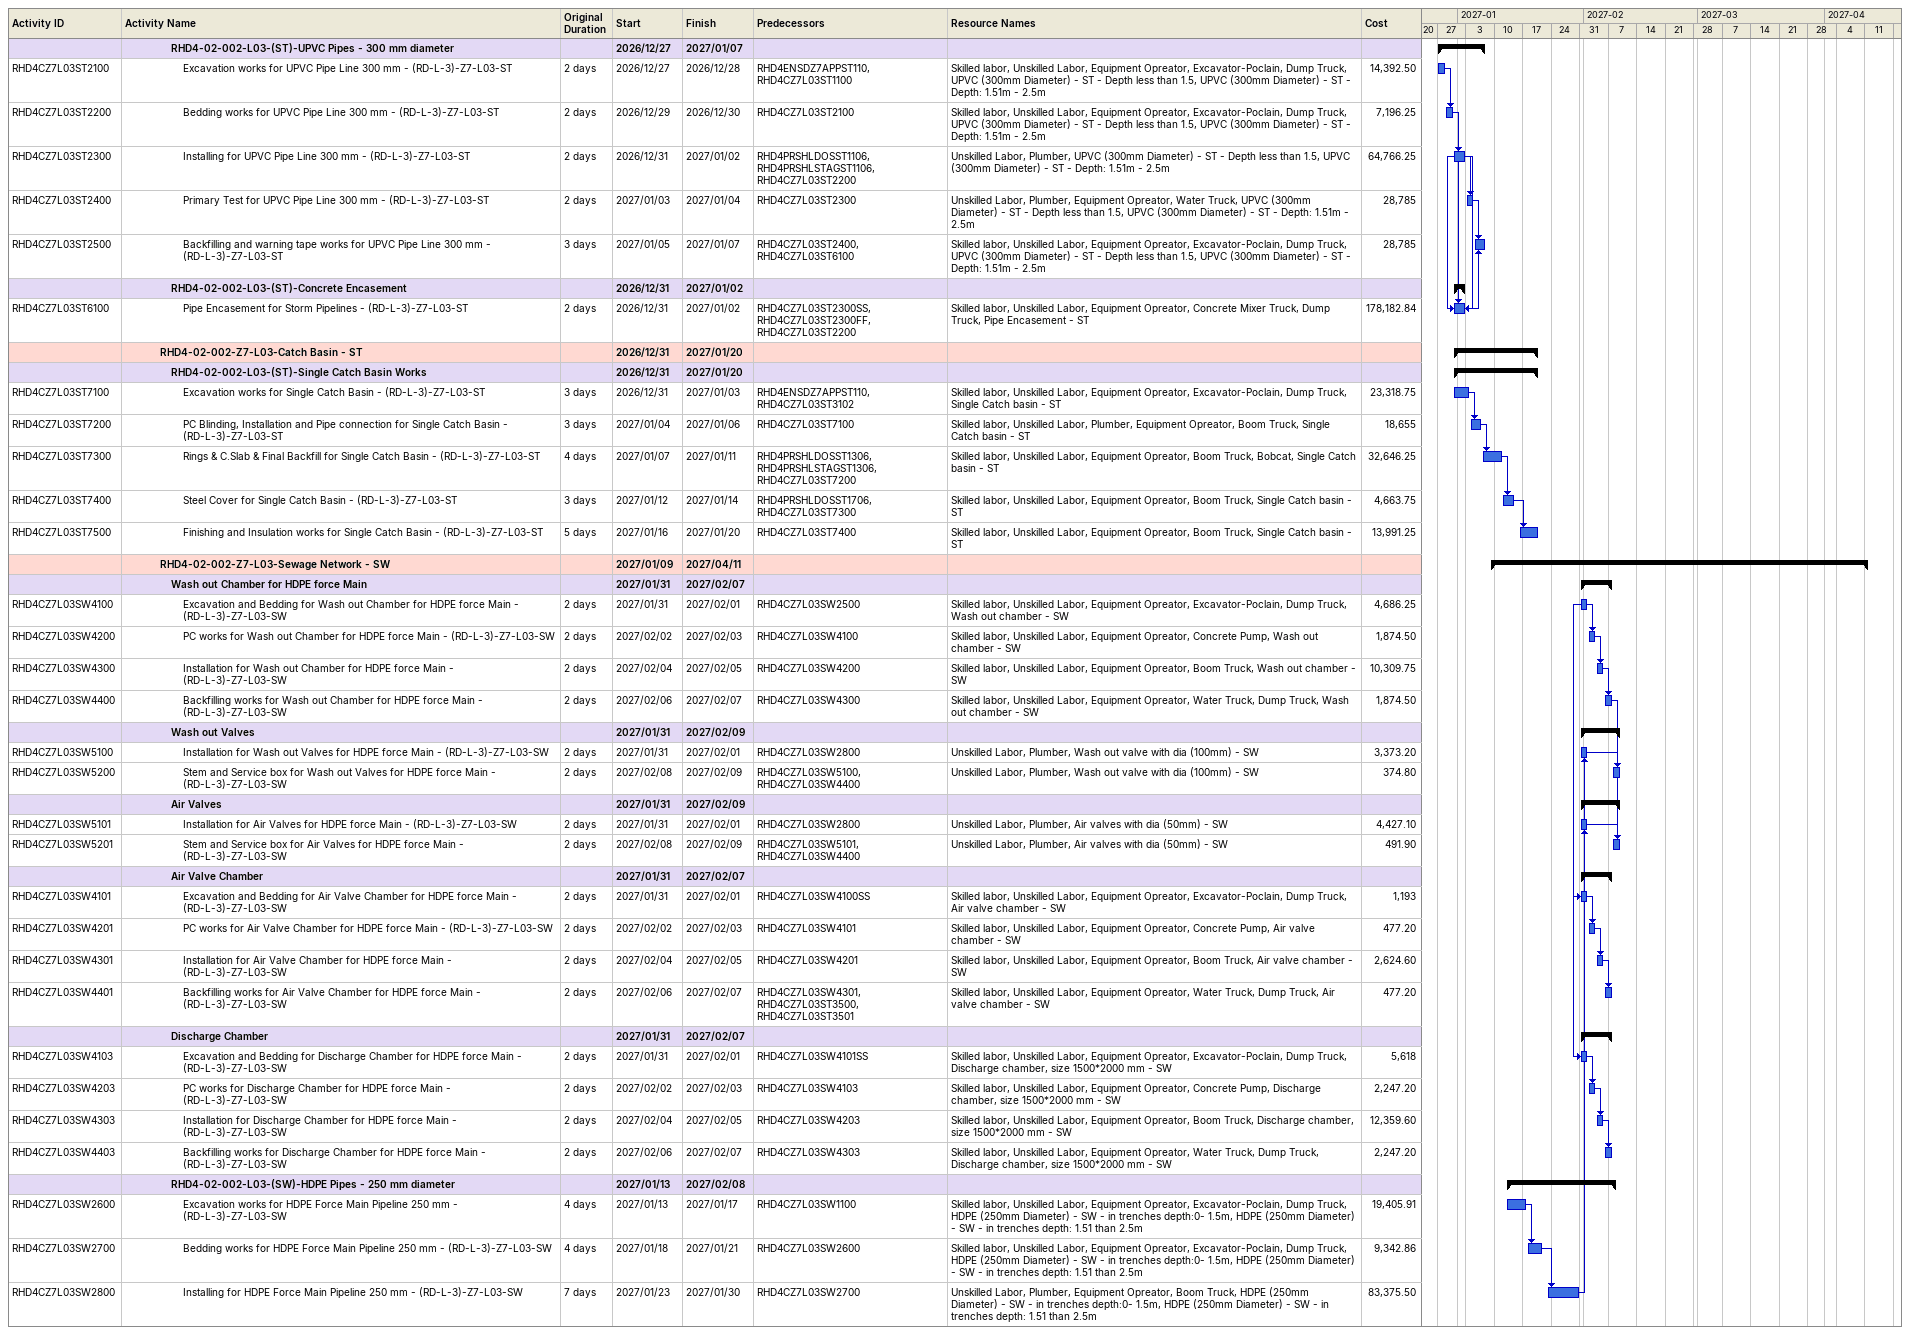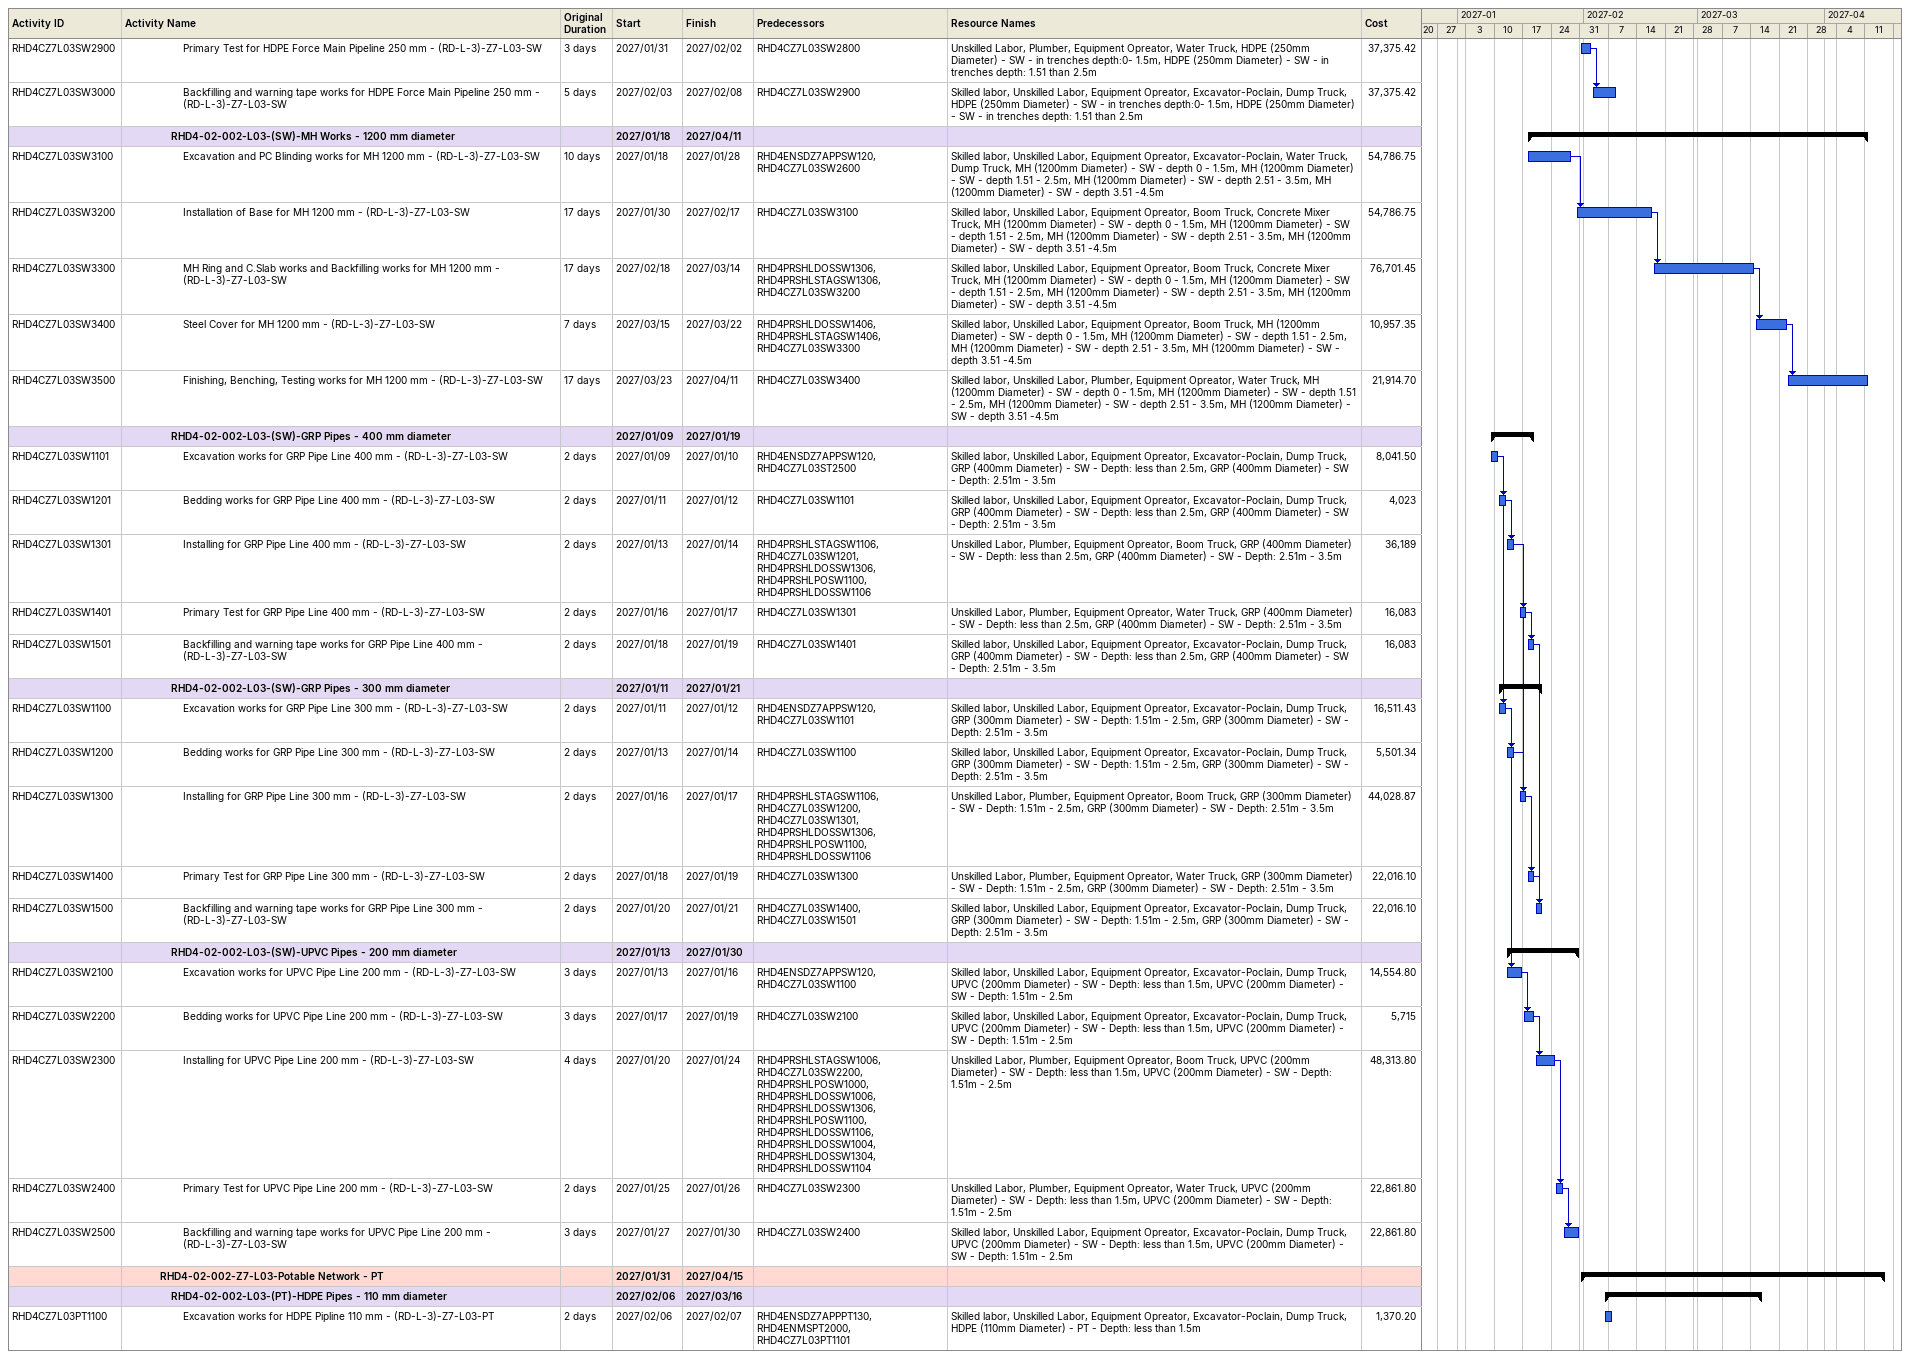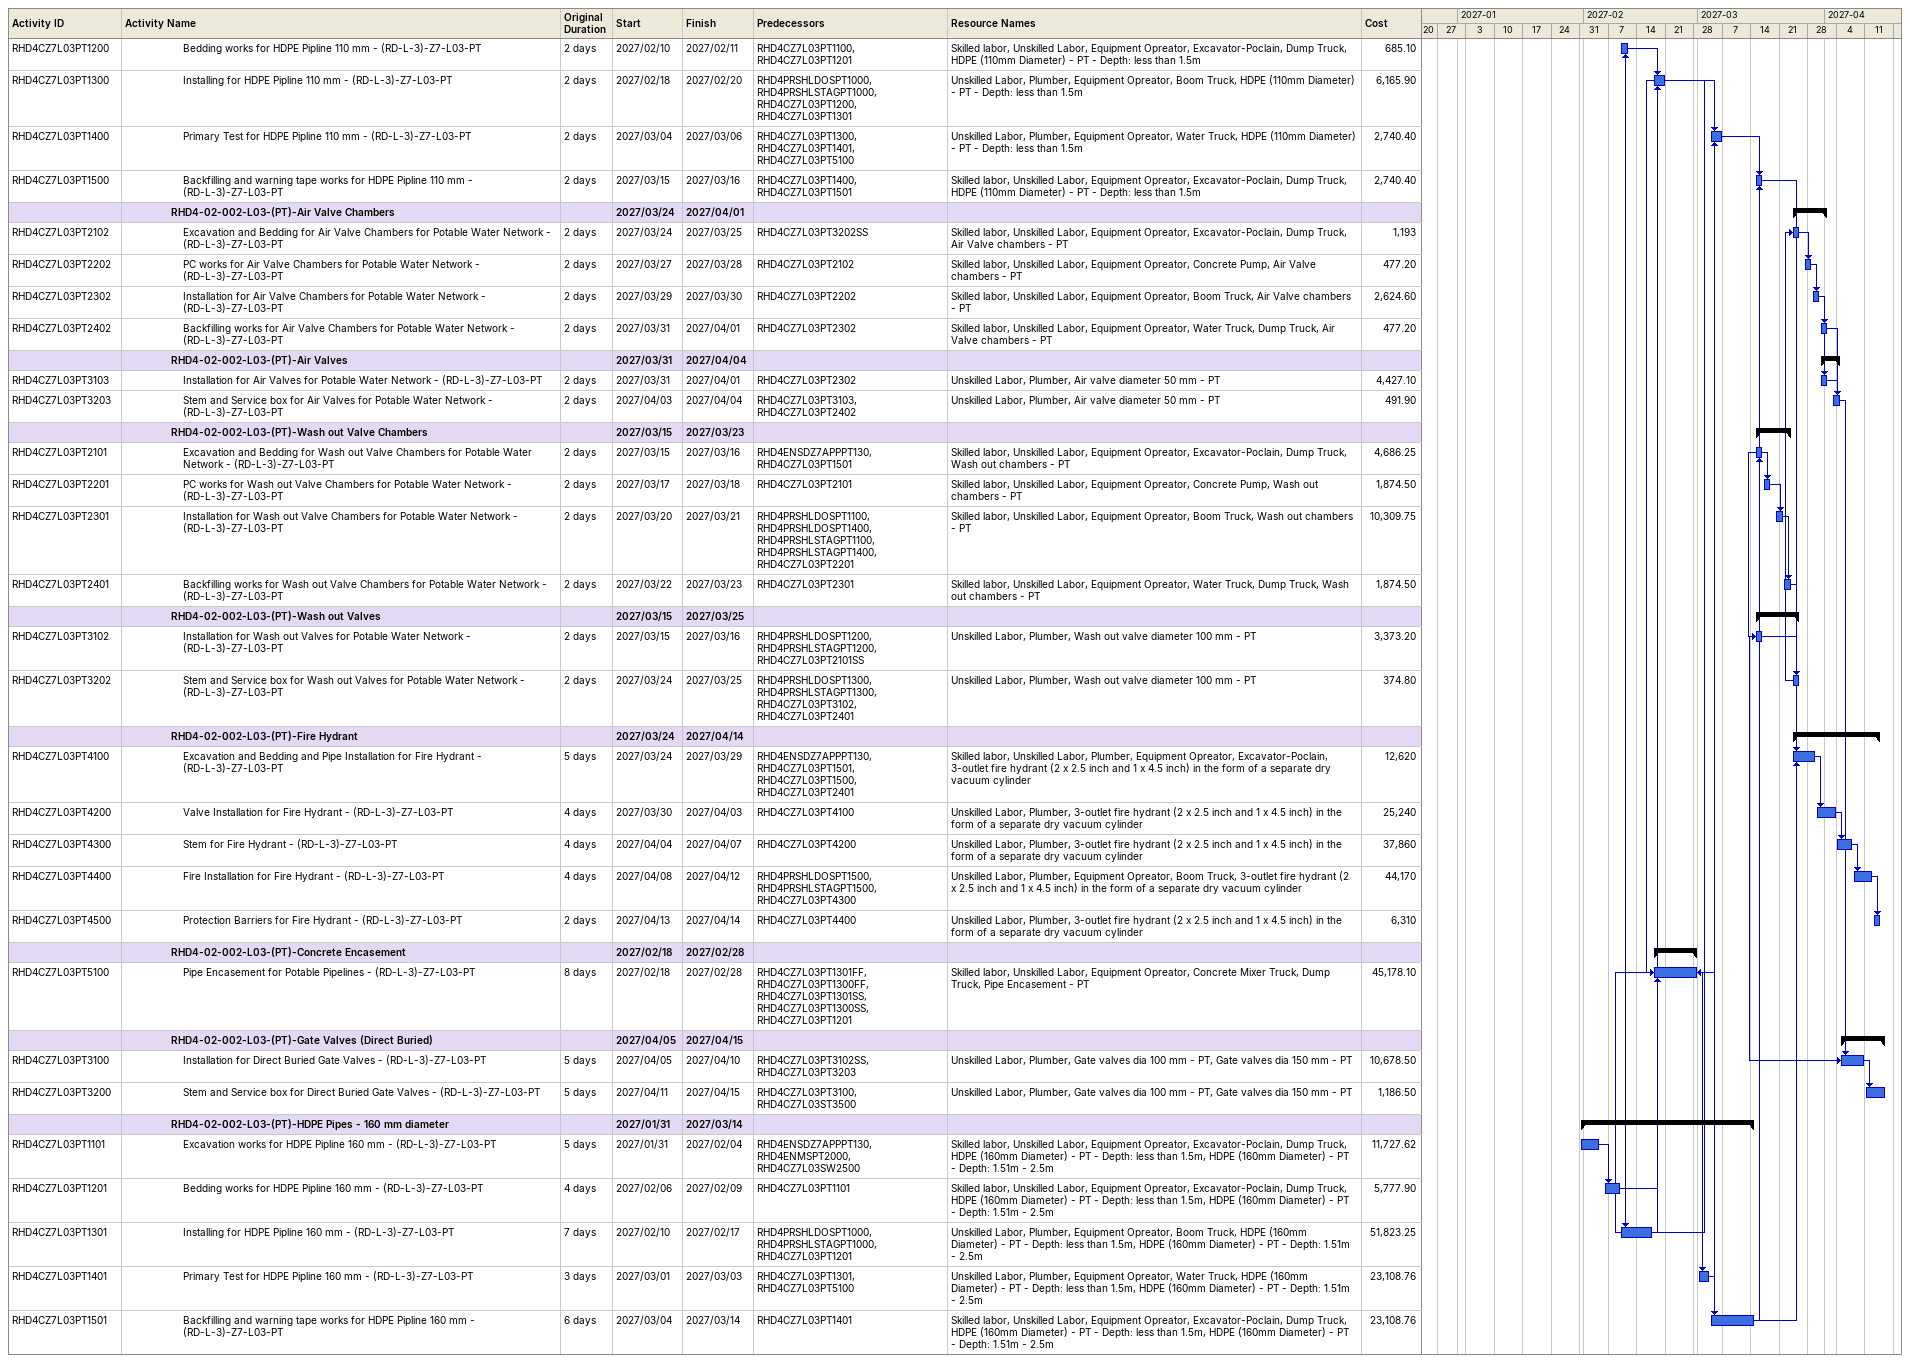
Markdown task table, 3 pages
| ID | Level | Task | Original duration | Start | Finish | Predecessors | Resources | Cost |
|---|---|---|---|---|---|---|---|---|
|  | 5 | **RHD4-02-002-L03-(ST)-UPVC Pipes - 300 mm diameter** |  | 2026-12-27 | 2027-01-07 |  |  |  |
| RHD4CZ7L03ST2100 | 6 | Excavation works for UPVC Pipe Line 300 mm - (RD-L-3)-Z7-L03-ST | 2d | 2026-12-27 | 2026-12-28 | RHD4ENSDZ7APPST110, RHD4CZ7L03ST1100 | Skilled labor, Unskilled Labor, Equipment Opreator, Excavator-Poclain, Dump Truck, UPVC (300mm Diameter) - ST - Depth less than 1.5, UPVC (300mm Diameter) - ST - Depth: 1.51m - 2.5m | 14392.50 |
| RHD4CZ7L03ST2200 | 6 | Bedding works for UPVC Pipe Line 300 mm - (RD-L-3)-Z7-L03-ST | 2d | 2026-12-29 | 2026-12-30 | RHD4CZ7L03ST2100 | Skilled labor, Unskilled Labor, Equipment Opreator, Excavator-Poclain, Dump Truck, UPVC (300mm Diameter) - ST - Depth less than 1.5, UPVC (300mm Diameter) - ST - Depth: 1.51m - 2.5m | 7196.25 |
| RHD4CZ7L03ST2300 | 6 | Installing for UPVC Pipe Line 300 mm - (RD-L-3)-Z7-L03-ST | 2d | 2026-12-31 | 2027-01-02 | RHD4PRSHLDOSST1106, RHD4PRSHLSTAGST1106, RHD4CZ7L03ST2200 | Unskilled Labor, Plumber, UPVC (300mm Diameter) - ST - Depth less than 1.5, UPVC (300mm Diameter) - ST - Depth: 1.51m - 2.5m | 64766.25 |
| RHD4CZ7L03ST2400 | 6 | Primary Test for UPVC Pipe Line 300 mm - (RD-L-3)-Z7-L03-ST | 2d | 2027-01-03 | 2027-01-04 | RHD4CZ7L03ST2300 | Unskilled Labor, Plumber, Equipment Opreator, Water Truck, UPVC (300mm Diameter) - ST - Depth less than 1.5, UPVC (300mm Diameter) - ST - Depth: 1.51m - 2.5m | 28785 |
| RHD4CZ7L03ST2500 | 6 | Backfilling and warning tape works for UPVC Pipe Line 300 mm - (RD-L-3)-Z7-L03-ST | 3d | 2027-01-05 | 2027-01-07 | RHD4CZ7L03ST2400, RHD4CZ7L03ST6100 | Skilled labor, Unskilled Labor, Equipment Opreator, Excavator-Poclain, Dump Truck, UPVC (300mm Diameter) - ST - Depth less than 1.5, UPVC (300mm Diameter) - ST - Depth: 1.51m - 2.5m | 28785 |
|  | 5 | **RHD4-02-002-L03-(ST)-Concrete Encasement** |  | 2026-12-31 | 2027-01-02 |  |  |  |
| RHD4CZ7L03ST6100 | 6 | Pipe Encasement for Storm Pipelines - (RD-L-3)-Z7-L03-ST | 2d | 2026-12-31 | 2027-01-02 | RHD4CZ7L03ST2300SS, RHD4CZ7L03ST2300FF, RHD4CZ7L03ST2200 | Skilled labor, Unskilled Labor, Equipment Opreator, Concrete Mixer Truck, Dump Truck, Pipe Encasement - ST | 178182.84 |
|  | 4 | **RHD4-02-002-Z7-L03-Catch Basin - ST** |  | 2026-12-31 | 2027-01-20 |  |  |  |
|  | 5 | **RHD4-02-002-L03-(ST)-Single Catch Basin Works** |  | 2026-12-31 | 2027-01-20 |  |  |  |
| RHD4CZ7L03ST7100 | 6 | Excavation works for Single Catch Basin - (RD-L-3)-Z7-L03-ST | 3d | 2026-12-31 | 2027-01-03 | RHD4ENSDZ7APPST110, RHD4CZ7L03ST3102 | Skilled labor, Unskilled Labor, Equipment Opreator, Excavator-Poclain, Dump Truck, Single Catch basin - ST | 23318.75 |
| RHD4CZ7L03ST7200 | 6 | PC Blinding, Installation and Pipe connection for Single Catch Basin - (RD-L-3)-Z7-L03-ST | 3d | 2027-01-04 | 2027-01-06 | RHD4CZ7L03ST7100 | Skilled labor, Unskilled Labor, Plumber, Equipment Opreator, Boom Truck, Single Catch basin - ST | 18655 |
| RHD4CZ7L03ST7300 | 6 | Rings & C.Slab & Final Backfill for Single Catch Basin - (RD-L-3)-Z7-L03-ST | 4d | 2027-01-07 | 2027-01-11 | RHD4PRSHLDOSST1306, RHD4PRSHLSTAGST1306, RHD4CZ7L03ST7200 | Skilled labor, Unskilled Labor, Equipment Opreator, Boom Truck, Bobcat, Single Catch basin - ST | 32646.25 |
| RHD4CZ7L03ST7400 | 6 | Steel Cover for Single Catch Basin - (RD-L-3)-Z7-L03-ST | 3d | 2027-01-12 | 2027-01-14 | RHD4PRSHLDOSST1706, RHD4CZ7L03ST7300 | Skilled labor, Unskilled Labor, Equipment Opreator, Boom Truck, Single Catch basin - ST | 4663.75 |
| RHD4CZ7L03ST7500 | 6 | Finishing and Insulation works for Single Catch Basin - (RD-L-3)-Z7-L03-ST | 5d | 2027-01-16 | 2027-01-20 | RHD4CZ7L03ST7400 | Skilled labor, Unskilled Labor, Equipment Opreator, Boom Truck, Single Catch basin - ST | 13991.25 |
|  | 4 | **RHD4-02-002-Z7-L03-Sewage Network - SW** |  | 2027-01-09 | 2027-04-11 |  |  |  |
|  | 5 | **Wash out Chamber for HDPE force Main** |  | 2027-01-31 | 2027-02-07 |  |  |  |
| RHD4CZ7L03SW4100 | 6 | Excavation and Bedding for Wash out Chamber for HDPE force Main - (RD-L-3)-Z7-L03-SW | 2d | 2027-01-31 | 2027-02-01 | RHD4CZ7L03SW2500 | Skilled labor, Unskilled Labor, Equipment Opreator, Excavator-Poclain, Dump Truck, Wash out chamber - SW | 4686.25 |
| RHD4CZ7L03SW4200 | 6 | PC works for Wash out Chamber for HDPE force Main - (RD-L-3)-Z7-L03-SW | 2d | 2027-02-02 | 2027-02-03 | RHD4CZ7L03SW4100 | Skilled labor, Unskilled Labor, Equipment Opreator, Concrete Pump, Wash out chamber - SW | 1874.50 |
| RHD4CZ7L03SW4300 | 6 | Installation for Wash out Chamber for HDPE force Main - (RD-L-3)-Z7-L03-SW | 2d | 2027-02-04 | 2027-02-05 | RHD4CZ7L03SW4200 | Skilled labor, Unskilled Labor, Equipment Opreator, Boom Truck, Wash out chamber - SW | 10309.75 |
| RHD4CZ7L03SW4400 | 6 | Backfilling works for Wash out Chamber for HDPE force Main - (RD-L-3)-Z7-L03-SW | 2d | 2027-02-06 | 2027-02-07 | RHD4CZ7L03SW4300 | Skilled labor, Unskilled Labor, Equipment Opreator, Water Truck, Dump Truck, Wash out chamber - SW | 1874.50 |
|  | 5 | **Wash out Valves** |  | 2027-01-31 | 2027-02-09 |  |  |  |
| RHD4CZ7L03SW5100 | 6 | Installation for Wash out Valves for HDPE force Main - (RD-L-3)-Z7-L03-SW | 2d | 2027-01-31 | 2027-02-01 | RHD4CZ7L03SW2800 | Unskilled Labor, Plumber, Wash out valve with dia (100mm) - SW | 3373.20 |
| RHD4CZ7L03SW5200 | 6 | Stem and Service box for Wash out Valves for HDPE force Main - (RD-L-3)-Z7-L03-SW | 2d | 2027-02-08 | 2027-02-09 | RHD4CZ7L03SW5100, RHD4CZ7L03SW4400 | Unskilled Labor, Plumber, Wash out valve with dia (100mm) - SW | 374.80 |
|  | 5 | **Air Valves** |  | 2027-01-31 | 2027-02-09 |  |  |  |
| RHD4CZ7L03SW5101 | 6 | Installation for Air Valves for HDPE force Main - (RD-L-3)-Z7-L03-SW | 2d | 2027-01-31 | 2027-02-01 | RHD4CZ7L03SW2800 | Unskilled Labor, Plumber, Air valves with dia (50mm) - SW | 4427.10 |
| RHD4CZ7L03SW5201 | 6 | Stem and Service box for Air Valves for HDPE force Main - (RD-L-3)-Z7-L03-SW | 2d | 2027-02-08 | 2027-02-09 | RHD4CZ7L03SW5101, RHD4CZ7L03SW4400 | Unskilled Labor, Plumber, Air valves with dia (50mm) - SW | 491.90 |
|  | 5 | **Air Valve Chamber** |  | 2027-01-31 | 2027-02-07 |  |  |  |
| RHD4CZ7L03SW4101 | 6 | Excavation and Bedding for Air Valve Chamber for HDPE force Main - (RD-L-3)-Z7-L03-SW | 2d | 2027-01-31 | 2027-02-01 | RHD4CZ7L03SW4100SS | Skilled labor, Unskilled Labor, Equipment Opreator, Excavator-Poclain, Dump Truck, Air valve chamber - SW | 1193 |
| RHD4CZ7L03SW4201 | 6 | PC works for Air Valve Chamber for HDPE force Main - (RD-L-3)-Z7-L03-SW | 2d | 2027-02-02 | 2027-02-03 | RHD4CZ7L03SW4101 | Skilled labor, Unskilled Labor, Equipment Opreator, Concrete Pump, Air valve chamber - SW | 477.20 |
| RHD4CZ7L03SW4301 | 6 | Installation for Air Valve Chamber for HDPE force Main - (RD-L-3)-Z7-L03-SW | 2d | 2027-02-04 | 2027-02-05 | RHD4CZ7L03SW4201 | Skilled labor, Unskilled Labor, Equipment Opreator, Boom Truck, Air valve chamber - SW | 2624.60 |
| RHD4CZ7L03SW4401 | 6 | Backfilling works for Air Valve Chamber for HDPE force Main - (RD-L-3)-Z7-L03-SW | 2d | 2027-02-06 | 2027-02-07 | RHD4CZ7L03SW4301, RHD4CZ7L03ST3500, RHD4CZ7L03ST3501 | Skilled labor, Unskilled Labor, Equipment Opreator, Water Truck, Dump Truck, Air valve chamber - SW | 477.20 |
|  | 5 | **Discharge Chamber** |  | 2027-01-31 | 2027-02-07 |  |  |  |
| RHD4CZ7L03SW4103 | 6 | Excavation and Bedding for Discharge Chamber for HDPE force Main - (RD-L-3)-Z7-L03-SW | 2d | 2027-01-31 | 2027-02-01 | RHD4CZ7L03SW4101SS | Skilled labor, Unskilled Labor, Equipment Opreator, Excavator-Poclain, Dump Truck, Discharge chamber, size 1500*2000 mm - SW | 5618 |
| RHD4CZ7L03SW4203 | 6 | PC works for Discharge Chamber for HDPE force Main - (RD-L-3)-Z7-L03-SW | 2d | 2027-02-02 | 2027-02-03 | RHD4CZ7L03SW4103 | Skilled labor, Unskilled Labor, Equipment Opreator, Concrete Pump, Discharge chamber, size 1500*2000 mm - SW | 2247.20 |
| RHD4CZ7L03SW4303 | 6 | Installation for Discharge Chamber for HDPE force Main - (RD-L-3)-Z7-L03-SW | 2d | 2027-02-04 | 2027-02-05 | RHD4CZ7L03SW4203 | Skilled labor, Unskilled Labor, Equipment Opreator, Boom Truck, Discharge chamber, size 1500*2000 mm - SW | 12359.60 |
| RHD4CZ7L03SW4403 | 6 | Backfilling works for Discharge Chamber for HDPE force Main - (RD-L-3)-Z7-L03-SW | 2d | 2027-02-06 | 2027-02-07 | RHD4CZ7L03SW4303 | Skilled labor, Unskilled Labor, Equipment Opreator, Water Truck, Dump Truck, Discharge chamber, size 1500*2000 mm - SW | 2247.20 |
|  | 5 | **RHD4-02-002-L03-(SW)-HDPE Pipes - 250 mm diameter** |  | 2027-01-13 | 2027-02-08 |  |  |  |
| RHD4CZ7L03SW2600 | 6 | Excavation works for HDPE Force Main Pipeline 250 mm - (RD-L-3)-Z7-L03-SW | 4d | 2027-01-13 | 2027-01-17 | RHD4CZ7L03SW1100 | Skilled labor, Unskilled Labor, Equipment Opreator, Excavator-Poclain, Dump Truck, HDPE (250mm Diameter) - SW - in trenches depth:0- 1.5m, HDPE (250mm Diameter) - SW - in trenches depth: 1.51 than 2.5m | 19405.91 |
| RHD4CZ7L03SW2700 | 6 | Bedding works for HDPE Force Main Pipeline 250 mm - (RD-L-3)-Z7-L03-SW | 4d | 2027-01-18 | 2027-01-21 | RHD4CZ7L03SW2600 | Skilled labor, Unskilled Labor, Equipment Opreator, Excavator-Poclain, Dump Truck, HDPE (250mm Diameter) - SW - in trenches depth:0- 1.5m, HDPE (250mm Diameter) - SW - in trenches depth: 1.51 than 2.5m | 9342.86 |
| RHD4CZ7L03SW2800 | 6 | Installing for HDPE Force Main Pipeline 250 mm - (RD-L-3)-Z7-L03-SW | 7d | 2027-01-23 | 2027-01-30 | RHD4CZ7L03SW2700 | Unskilled Labor, Plumber, Equipment Opreator, Boom Truck, HDPE (250mm Diameter) - SW - in trenches depth:0- 1.5m, HDPE (250mm Diameter) - SW - in trenches depth: 1.51 than 2.5m | 83375.50 |
| RHD4CZ7L03SW2900 | 6 | Primary Test for HDPE Force Main Pipeline 250 mm - (RD-L-3)-Z7-L03-SW | 3d | 2027-01-31 | 2027-02-02 | RHD4CZ7L03SW2800 | Unskilled Labor, Plumber, Equipment Opreator, Water Truck, HDPE (250mm Diameter) - SW - in trenches depth:0- 1.5m, HDPE (250mm Diameter) - SW - in trenches depth: 1.51 than 2.5m | 37375.42 |
| RHD4CZ7L03SW3000 | 6 | Backfilling and warning tape works for HDPE Force Main Pipeline 250 mm - (RD-L-3)-Z7-L03-SW | 5d | 2027-02-03 | 2027-02-08 | RHD4CZ7L03SW2900 | Skilled labor, Unskilled Labor, Equipment Opreator, Excavator-Poclain, Dump Truck, HDPE (250mm Diameter) - SW - in trenches depth:0- 1.5m, HDPE (250mm Diameter) - SW - in trenches depth: 1.51 than 2.5m | 37375.42 |
|  | 5 | **RHD4-02-002-L03-(SW)-MH Works - 1200 mm diameter** |  | 2027-01-18 | 2027-04-11 |  |  |  |
| RHD4CZ7L03SW3100 | 6 | Excavation and PC Blinding works for MH 1200 mm - (RD-L-3)-Z7-L03-SW | 10d | 2027-01-18 | 2027-01-28 | RHD4ENSDZ7APPSW120, RHD4CZ7L03SW2600 | Skilled labor, Unskilled Labor, Equipment Opreator, Excavator-Poclain, Water Truck, Dump Truck, MH (1200mm Diameter) - SW - depth 0 - 1.5m, MH (1200mm Diameter) - SW - depth 1.51 - 2.5m, MH (1200mm Diameter) - SW - depth 2.51 - 3.5m, MH (1200mm Diameter) - SW - depth 3.51 -4.5m | 54786.75 |
| RHD4CZ7L03SW3200 | 6 | Installation of Base for MH 1200 mm - (RD-L-3)-Z7-L03-SW | 17d | 2027-01-30 | 2027-02-17 | RHD4CZ7L03SW3100 | Skilled labor, Unskilled Labor, Equipment Opreator, Boom Truck, Concrete Mixer Truck, MH (1200mm Diameter) - SW - depth 0 - 1.5m, MH (1200mm Diameter) - SW - depth 1.51 - 2.5m, MH (1200mm Diameter) - SW - depth 2.51 - 3.5m, MH (1200mm Diameter) - SW - depth 3.51 -4.5m | 54786.75 |
| RHD4CZ7L03SW3300 | 6 | MH Ring and C.Slab works and Backfilling works for MH 1200 mm - (RD-L-3)-Z7-L03-SW | 17d | 2027-02-18 | 2027-03-14 | RHD4PRSHLDOSSW1306, RHD4PRSHLSTAGSW1306, RHD4CZ7L03SW3200 | Skilled labor, Unskilled Labor, Equipment Opreator, Boom Truck, Concrete Mixer Truck, MH (1200mm Diameter) - SW - depth 0 - 1.5m, MH (1200mm Diameter) - SW - depth 1.51 - 2.5m, MH (1200mm Diameter) - SW - depth 2.51 - 3.5m, MH (1200mm Diameter) - SW - depth 3.51 -4.5m | 76701.45 |
| RHD4CZ7L03SW3400 | 6 | Steel Cover for MH 1200 mm - (RD-L-3)-Z7-L03-SW | 7d | 2027-03-15 | 2027-03-22 | RHD4PRSHLDOSSW1406, RHD4PRSHLSTAGSW1406, RHD4CZ7L03SW3300 | Skilled labor, Unskilled Labor, Equipment Opreator, Boom Truck, MH (1200mm Diameter) - SW - depth 0 - 1.5m, MH (1200mm Diameter) - SW - depth 1.51 - 2.5m, MH (1200mm Diameter) - SW - depth 2.51 - 3.5m, MH (1200mm Diameter) - SW - depth 3.51 -4.5m | 10957.35 |
| RHD4CZ7L03SW3500 | 6 | Finishing, Benching, Testing works for MH 1200 mm - (RD-L-3)-Z7-L03-SW | 17d | 2027-03-23 | 2027-04-11 | RHD4CZ7L03SW3400 | Skilled labor, Unskilled Labor, Plumber, Equipment Opreator, Water Truck, MH (1200mm Diameter) - SW - depth 0 - 1.5m, MH (1200mm Diameter) - SW - depth 1.51 - 2.5m, MH (1200mm Diameter) - SW - depth 2.51 - 3.5m, MH (1200mm Diameter) - SW - depth 3.51 -4.5m | 21914.70 |
|  | 5 | **RHD4-02-002-L03-(SW)-GRP Pipes - 400 mm diameter** |  | 2027-01-09 | 2027-01-19 |  |  |  |
| RHD4CZ7L03SW1101 | 6 | Excavation works for GRP Pipe Line 400 mm - (RD-L-3)-Z7-L03-SW | 2d | 2027-01-09 | 2027-01-10 | RHD4ENSDZ7APPSW120, RHD4CZ7L03ST2500 | Skilled labor, Unskilled Labor, Equipment Opreator, Excavator-Poclain, Dump Truck, GRP (400mm Diameter) - SW - Depth: less than 2.5m, GRP (400mm Diameter) - SW - Depth: 2.51m - 3.5m | 8041.50 |
| RHD4CZ7L03SW1201 | 6 | Bedding works for GRP Pipe Line 400 mm - (RD-L-3)-Z7-L03-SW | 2d | 2027-01-11 | 2027-01-12 | RHD4CZ7L03SW1101 | Skilled labor, Unskilled Labor, Equipment Opreator, Excavator-Poclain, Dump Truck, GRP (400mm Diameter) - SW - Depth: less than 2.5m, GRP (400mm Diameter) - SW - Depth: 2.51m - 3.5m | 4023 |
| RHD4CZ7L03SW1301 | 6 | Installing for GRP Pipe Line 400 mm - (RD-L-3)-Z7-L03-SW | 2d | 2027-01-13 | 2027-01-14 | RHD4PRSHLSTAGSW1106, RHD4CZ7L03SW1201, RHD4PRSHLDOSSW1306, RHD4PRSHLPOSW1100, RHD4PRSHLDOSSW1106 | Unskilled Labor, Plumber, Equipment Opreator, Boom Truck, GRP (400mm Diameter) - SW - Depth: less than 2.5m, GRP (400mm Diameter) - SW - Depth: 2.51m - 3.5m | 36189 |
| RHD4CZ7L03SW1401 | 6 | Primary Test for GRP Pipe Line 400 mm - (RD-L-3)-Z7-L03-SW | 2d | 2027-01-16 | 2027-01-17 | RHD4CZ7L03SW1301 | Unskilled Labor, Plumber, Equipment Opreator, Water Truck, GRP (400mm Diameter) - SW - Depth: less than 2.5m, GRP (400mm Diameter) - SW - Depth: 2.51m - 3.5m | 16083 |
| RHD4CZ7L03SW1501 | 6 | Backfilling and warning tape works for GRP Pipe Line 400 mm - (RD-L-3)-Z7-L03-SW | 2d | 2027-01-18 | 2027-01-19 | RHD4CZ7L03SW1401 | Skilled labor, Unskilled Labor, Equipment Opreator, Excavator-Poclain, Dump Truck, GRP (400mm Diameter) - SW - Depth: less than 2.5m, GRP (400mm Diameter) - SW - Depth: 2.51m - 3.5m | 16083 |
|  | 5 | **RHD4-02-002-L03-(SW)-GRP Pipes - 300 mm diameter** |  | 2027-01-11 | 2027-01-21 |  |  |  |
| RHD4CZ7L03SW1100 | 6 | Excavation works for GRP Pipe Line 300 mm - (RD-L-3)-Z7-L03-SW | 2d | 2027-01-11 | 2027-01-12 | RHD4ENSDZ7APPSW120, RHD4CZ7L03SW1101 | Skilled labor, Unskilled Labor, Equipment Opreator, Excavator-Poclain, Dump Truck, GRP (300mm Diameter) - SW - Depth: 1.51m - 2.5m, GRP (300mm Diameter) - SW - Depth: 2.51m - 3.5m | 16511.43 |
| RHD4CZ7L03SW1200 | 6 | Bedding works for GRP Pipe Line 300 mm - (RD-L-3)-Z7-L03-SW | 2d | 2027-01-13 | 2027-01-14 | RHD4CZ7L03SW1100 | Skilled labor, Unskilled Labor, Equipment Opreator, Excavator-Poclain, Dump Truck, GRP (300mm Diameter) - SW - Depth: 1.51m - 2.5m, GRP (300mm Diameter) - SW - Depth: 2.51m - 3.5m | 5501.34 |
| RHD4CZ7L03SW1300 | 6 | Installing for GRP Pipe Line 300 mm - (RD-L-3)-Z7-L03-SW | 2d | 2027-01-16 | 2027-01-17 | RHD4PRSHLSTAGSW1106, RHD4CZ7L03SW1200, RHD4CZ7L03SW1301, RHD4PRSHLDOSSW1306, RHD4PRSHLPOSW1100, RHD4PRSHLDOSSW1106 | Unskilled Labor, Plumber, Equipment Opreator, Boom Truck, GRP (300mm Diameter) - SW - Depth: 1.51m - 2.5m, GRP (300mm Diameter) - SW - Depth: 2.51m - 3.5m | 44028.87 |
| RHD4CZ7L03SW1400 | 6 | Primary Test for GRP Pipe Line 300 mm - (RD-L-3)-Z7-L03-SW | 2d | 2027-01-18 | 2027-01-19 | RHD4CZ7L03SW1300 | Unskilled Labor, Plumber, Equipment Opreator, Water Truck, GRP (300mm Diameter) - SW - Depth: 1.51m - 2.5m, GRP (300mm Diameter) - SW - Depth: 2.51m - 3.5m | 22016.10 |
| RHD4CZ7L03SW1500 | 6 | Backfilling and warning tape works for GRP Pipe Line 300 mm - (RD-L-3)-Z7-L03-SW | 2d | 2027-01-20 | 2027-01-21 | RHD4CZ7L03SW1400, RHD4CZ7L03SW1501 | Skilled labor, Unskilled Labor, Equipment Opreator, Excavator-Poclain, Dump Truck, GRP (300mm Diameter) - SW - Depth: 1.51m - 2.5m, GRP (300mm Diameter) - SW - Depth: 2.51m - 3.5m | 22016.10 |
|  | 5 | **RHD4-02-002-L03-(SW)-UPVC Pipes - 200 mm diameter** |  | 2027-01-13 | 2027-01-30 |  |  |  |
| RHD4CZ7L03SW2100 | 6 | Excavation works for UPVC Pipe Line 200 mm - (RD-L-3)-Z7-L03-SW | 3d | 2027-01-13 | 2027-01-16 | RHD4ENSDZ7APPSW120, RHD4CZ7L03SW1100 | Skilled labor, Unskilled Labor, Equipment Opreator, Excavator-Poclain, Dump Truck, UPVC (200mm Diameter) - SW - Depth: less than 1.5m, UPVC (200mm Diameter) - SW - Depth: 1.51m - 2.5m | 14554.80 |
| RHD4CZ7L03SW2200 | 6 | Bedding works for UPVC Pipe Line 200 mm - (RD-L-3)-Z7-L03-SW | 3d | 2027-01-17 | 2027-01-19 | RHD4CZ7L03SW2100 | Skilled labor, Unskilled Labor, Equipment Opreator, Excavator-Poclain, Dump Truck, UPVC (200mm Diameter) - SW - Depth: less than 1.5m, UPVC (200mm Diameter) - SW - Depth: 1.51m - 2.5m | 5715 |
| RHD4CZ7L03SW2300 | 6 | Installing for UPVC Pipe Line 200 mm - (RD-L-3)-Z7-L03-SW | 4d | 2027-01-20 | 2027-01-24 | RHD4PRSHLSTAGSW1006, RHD4CZ7L03SW2200, RHD4PRSHLPOSW1000, RHD4PRSHLDOSSW1006, RHD4PRSHLDOSSW1306, RHD4PRSHLPOSW1100, RHD4PRSHLDOSSW1106, RHD4PRSHLDOSSW1004, RHD4PRSHLDOSSW1304, RHD4PRSHLDOSSW1104 | Unskilled Labor, Plumber, Equipment Opreator, Boom Truck, UPVC (200mm Diameter) - SW - Depth: less than 1.5m, UPVC (200mm Diameter) - SW - Depth: 1.51m - 2.5m | 48313.80 |
| RHD4CZ7L03SW2400 | 6 | Primary Test for UPVC Pipe Line 200 mm - (RD-L-3)-Z7-L03-SW | 2d | 2027-01-25 | 2027-01-26 | RHD4CZ7L03SW2300 | Unskilled Labor, Plumber, Equipment Opreator, Water Truck, UPVC (200mm Diameter) - SW - Depth: less than 1.5m, UPVC (200mm Diameter) - SW - Depth: 1.51m - 2.5m | 22861.80 |
| RHD4CZ7L03SW2500 | 6 | Backfilling and warning tape works for UPVC Pipe Line 200 mm - (RD-L-3)-Z7-L03-SW | 3d | 2027-01-27 | 2027-01-30 | RHD4CZ7L03SW2400 | Skilled labor, Unskilled Labor, Equipment Opreator, Excavator-Poclain, Dump Truck, UPVC (200mm Diameter) - SW - Depth: less than 1.5m, UPVC (200mm Diameter) - SW - Depth: 1.51m - 2.5m | 22861.80 |
|  | 4 | **RHD4-02-002-Z7-L03-Potable Network - PT** |  | 2027-01-31 | 2027-04-15 |  |  |  |
|  | 5 | **RHD4-02-002-L03-(PT)-HDPE Pipes - 110 mm diameter** |  | 2027-02-06 | 2027-03-16 |  |  |  |
| RHD4CZ7L03PT1100 | 6 | Excavation works for HDPE Pipline 110 mm - (RD-L-3)-Z7-L03-PT | 2d | 2027-02-06 | 2027-02-07 | RHD4ENSDZ7APPPT130, RHD4ENMSPT2000, RHD4CZ7L03PT1101 | Skilled labor, Unskilled Labor, Equipment Opreator, Excavator-Poclain, Dump Truck, HDPE (110mm Diameter) - PT - Depth: less than 1.5m | 1370.20 |
| RHD4CZ7L03PT1200 | 6 | Bedding works for HDPE Pipline 110 mm - (RD-L-3)-Z7-L03-PT | 2d | 2027-02-10 | 2027-02-11 | RHD4CZ7L03PT1100, RHD4CZ7L03PT1201 | Skilled labor, Unskilled Labor, Equipment Opreator, Excavator-Poclain, Dump Truck, HDPE (110mm Diameter) - PT - Depth: less than 1.5m | 685.10 |
| RHD4CZ7L03PT1300 | 6 | Installing for HDPE Pipline 110 mm - (RD-L-3)-Z7-L03-PT | 2d | 2027-02-18 | 2027-02-20 | RHD4PRSHLDOSPT1000, RHD4PRSHLSTAGPT1000, RHD4CZ7L03PT1200, RHD4CZ7L03PT1301 | Unskilled Labor, Plumber, Equipment Opreator, Boom Truck, HDPE (110mm Diameter) - PT - Depth: less than 1.5m | 6165.90 |
| RHD4CZ7L03PT1400 | 6 | Primary Test for HDPE Pipline 110 mm - (RD-L-3)-Z7-L03-PT | 2d | 2027-03-04 | 2027-03-06 | RHD4CZ7L03PT1300, RHD4CZ7L03PT1401, RHD4CZ7L03PT5100 | Unskilled Labor, Plumber, Equipment Opreator, Water Truck, HDPE (110mm Diameter) - PT - Depth: less than 1.5m | 2740.40 |
| RHD4CZ7L03PT1500 | 6 | Backfilling and warning tape works for HDPE Pipline 110 mm - (RD-L-3)-Z7-L03-PT | 2d | 2027-03-15 | 2027-03-16 | RHD4CZ7L03PT1400, RHD4CZ7L03PT1501 | Skilled labor, Unskilled Labor, Equipment Opreator, Excavator-Poclain, Dump Truck, HDPE (110mm Diameter) - PT - Depth: less than 1.5m | 2740.40 |
|  | 5 | **RHD4-02-002-L03-(PT)-Air Valve Chambers** |  | 2027-03-24 | 2027-04-01 |  |  |  |
| RHD4CZ7L03PT2102 | 6 | Excavation and Bedding for Air Valve Chambers for Potable Water Network - (RD-L-3)-Z7-L03-PT | 2d | 2027-03-24 | 2027-03-25 | RHD4CZ7L03PT3202SS | Skilled labor, Unskilled Labor, Equipment Opreator, Excavator-Poclain, Dump Truck, Air Valve chambers - PT | 1193 |
| RHD4CZ7L03PT2202 | 6 | PC works for Air Valve Chambers for Potable Water Network - (RD-L-3)-Z7-L03-PT | 2d | 2027-03-27 | 2027-03-28 | RHD4CZ7L03PT2102 | Skilled labor, Unskilled Labor, Equipment Opreator, Concrete Pump, Air Valve chambers - PT | 477.20 |
| RHD4CZ7L03PT2302 | 6 | Installation for Air Valve Chambers for Potable Water Network - (RD-L-3)-Z7-L03-PT | 2d | 2027-03-29 | 2027-03-30 | RHD4CZ7L03PT2202 | Skilled labor, Unskilled Labor, Equipment Opreator, Boom Truck, Air Valve chambers - PT | 2624.60 |
| RHD4CZ7L03PT2402 | 6 | Backfilling works for Air Valve Chambers for Potable Water Network - (RD-L-3)-Z7-L03-PT | 2d | 2027-03-31 | 2027-04-01 | RHD4CZ7L03PT2302 | Skilled labor, Unskilled Labor, Equipment Opreator, Water Truck, Dump Truck, Air Valve chambers - PT | 477.20 |
|  | 5 | **RHD4-02-002-L03-(PT)-Air Valves** |  | 2027-03-31 | 2027-04-04 |  |  |  |
| RHD4CZ7L03PT3103 | 6 | Installation for Air Valves for Potable Water Network - (RD-L-3)-Z7-L03-PT | 2d | 2027-03-31 | 2027-04-01 | RHD4CZ7L03PT2302 | Unskilled Labor, Plumber, Air valve diameter 50 mm - PT | 4427.10 |
| RHD4CZ7L03PT3203 | 6 | Stem and Service box for Air Valves for Potable Water Network - (RD-L-3)-Z7-L03-PT | 2d | 2027-04-03 | 2027-04-04 | RHD4CZ7L03PT3103, RHD4CZ7L03PT2402 | Unskilled Labor, Plumber, Air valve diameter 50 mm - PT | 491.90 |
|  | 5 | **RHD4-02-002-L03-(PT)-Wash out Valve Chambers** |  | 2027-03-15 | 2027-03-23 |  |  |  |
| RHD4CZ7L03PT2101 | 6 | Excavation and Bedding for Wash out Valve Chambers for Potable Water Network - (RD-L-3)-Z7-L03-PT | 2d | 2027-03-15 | 2027-03-16 | RHD4ENSDZ7APPPT130, RHD4CZ7L03PT1501 | Skilled labor, Unskilled Labor, Equipment Opreator, Excavator-Poclain, Dump Truck, Wash out chambers - PT | 4686.25 |
| RHD4CZ7L03PT2201 | 6 | PC works for Wash out Valve Chambers for Potable Water Network - (RD-L-3)-Z7-L03-PT | 2d | 2027-03-17 | 2027-03-18 | RHD4CZ7L03PT2101 | Skilled labor, Unskilled Labor, Equipment Opreator, Concrete Pump, Wash out chambers - PT | 1874.50 |
| RHD4CZ7L03PT2301 | 6 | Installation for Wash out Valve Chambers for Potable Water Network - (RD-L-3)-Z7-L03-PT | 2d | 2027-03-20 | 2027-03-21 | RHD4PRSHLDOSPT1100, RHD4PRSHLDOSPT1400, RHD4PRSHLSTAGPT1100, RHD4PRSHLSTAGPT1400, RHD4CZ7L03PT2201 | Skilled labor, Unskilled Labor, Equipment Opreator, Boom Truck, Wash out chambers - PT | 10309.75 |
| RHD4CZ7L03PT2401 | 6 | Backfilling works for Wash out Valve Chambers for Potable Water Network - (RD-L-3)-Z7-L03-PT | 2d | 2027-03-22 | 2027-03-23 | RHD4CZ7L03PT2301 | Skilled labor, Unskilled Labor, Equipment Opreator, Water Truck, Dump Truck, Wash out chambers - PT | 1874.50 |
|  | 5 | **RHD4-02-002-L03-(PT)-Wash out Valves** |  | 2027-03-15 | 2027-03-25 |  |  |  |
| RHD4CZ7L03PT3102 | 6 | Installation for Wash out Valves for Potable Water Network - (RD-L-3)-Z7-L03-PT | 2d | 2027-03-15 | 2027-03-16 | RHD4PRSHLDOSPT1200, RHD4PRSHLSTAGPT1200, RHD4CZ7L03PT2101SS | Unskilled Labor, Plumber, Wash out valve diameter 100 mm - PT | 3373.20 |
| RHD4CZ7L03PT3202 | 6 | Stem and Service box for Wash out Valves for Potable Water Network - (RD-L-3)-Z7-L03-PT | 2d | 2027-03-24 | 2027-03-25 | RHD4PRSHLDOSPT1300, RHD4PRSHLSTAGPT1300, RHD4CZ7L03PT3102, RHD4CZ7L03PT2401 | Unskilled Labor, Plumber, Wash out valve diameter 100 mm - PT | 374.80 |
|  | 5 | **RHD4-02-002-L03-(PT)-Fire Hydrant** |  | 2027-03-24 | 2027-04-14 |  |  |  |
| RHD4CZ7L03PT4100 | 6 | Excavation and Bedding and Pipe Installation for Fire Hydrant - (RD-L-3)-Z7-L03-PT | 5d | 2027-03-24 | 2027-03-29 | RHD4ENSDZ7APPPT130, RHD4CZ7L03PT1501, RHD4CZ7L03PT1500, RHD4CZ7L03PT2401 | Skilled labor, Unskilled Labor, Plumber, Equipment Opreator, Excavator-Poclain, 3-outlet fire hydrant (2 x 2.5 inch and 1 x 4.5 inch) in the form of a separate dry vacuum cylinder | 12620 |
| RHD4CZ7L03PT4200 | 6 | Valve Installation for Fire Hydrant - (RD-L-3)-Z7-L03-PT | 4d | 2027-03-30 | 2027-04-03 | RHD4CZ7L03PT4100 | Unskilled Labor, Plumber, 3-outlet fire hydrant (2 x 2.5 inch and 1 x 4.5 inch) in the form of a separate dry vacuum cylinder | 25240 |
| RHD4CZ7L03PT4300 | 6 | Stem for Fire Hydrant - (RD-L-3)-Z7-L03-PT | 4d | 2027-04-04 | 2027-04-07 | RHD4CZ7L03PT4200 | Unskilled Labor, Plumber, 3-outlet fire hydrant (2 x 2.5 inch and 1 x 4.5 inch) in the form of a separate dry vacuum cylinder | 37860 |
| RHD4CZ7L03PT4400 | 6 | Fire Installation for Fire Hydrant - (RD-L-3)-Z7-L03-PT | 4d | 2027-04-08 | 2027-04-12 | RHD4PRSHLDOSPT1500, RHD4PRSHLSTAGPT1500, RHD4CZ7L03PT4300 | Unskilled Labor, Plumber, Equipment Opreator, Boom Truck, 3-outlet fire hydrant (2 x 2.5 inch and 1 x 4.5 inch) in the form of a separate dry vacuum cylinder | 44170 |
| RHD4CZ7L03PT4500 | 6 | Protection Barriers for Fire Hydrant - (RD-L-3)-Z7-L03-PT | 2d | 2027-04-13 | 2027-04-14 | RHD4CZ7L03PT4400 | Unskilled Labor, Plumber, 3-outlet fire hydrant (2 x 2.5 inch and 1 x 4.5 inch) in the form of a separate dry vacuum cylinder | 6310 |
|  | 5 | **RHD4-02-002-L03-(PT)-Concrete Encasement** |  | 2027-02-18 | 2027-02-28 |  |  |  |
| RHD4CZ7L03PT5100 | 6 | Pipe Encasement for Potable Pipelines - (RD-L-3)-Z7-L03-PT | 8d | 2027-02-18 | 2027-02-28 | RHD4CZ7L03PT1301FF, RHD4CZ7L03PT1300FF, RHD4CZ7L03PT1301SS, RHD4CZ7L03PT1300SS, RHD4CZ7L03PT1201 | Skilled labor, Unskilled Labor, Equipment Opreator, Concrete Mixer Truck, Dump Truck, Pipe Encasement - PT | 45178.10 |
|  | 5 | **RHD4-02-002-L03-(PT)-Gate Valves (Direct Buried)** |  | 2027-04-05 | 2027-04-15 |  |  |  |
| RHD4CZ7L03PT3100 | 6 | Installation for Direct Buried Gate Valves - (RD-L-3)-Z7-L03-PT | 5d | 2027-04-05 | 2027-04-10 | RHD4CZ7L03PT3102SS, RHD4CZ7L03PT3203 | Unskilled Labor, Plumber, Gate valves dia 100 mm - PT, Gate valves dia 150 mm - PT | 10678.50 |
| RHD4CZ7L03PT3200 | 6 | Stem and Service box for Direct Buried Gate Valves - (RD-L-3)-Z7-L03-PT | 5d | 2027-04-11 | 2027-04-15 | RHD4CZ7L03PT3100, RHD4CZ7L03ST3500 | Unskilled Labor, Plumber, Gate valves dia 100 mm - PT, Gate valves dia 150 mm - PT | 1186.50 |
|  | 5 | **RHD4-02-002-L03-(PT)-HDPE Pipes - 160 mm diameter** |  | 2027-01-31 | 2027-03-14 |  |  |  |
| RHD4CZ7L03PT1101 | 6 | Excavation works for HDPE Pipline 160 mm - (RD-L-3)-Z7-L03-PT | 5d | 2027-01-31 | 2027-02-04 | RHD4ENSDZ7APPPT130, RHD4ENMSPT2000, RHD4CZ7L03SW2500 | Skilled labor, Unskilled Labor, Equipment Opreator, Excavator-Poclain, Dump Truck, HDPE (160mm Diameter) - PT - Depth: less than 1.5m, HDPE (160mm Diameter) - PT - Depth: 1.51m - 2.5m | 11727.62 |
| RHD4CZ7L03PT1201 | 6 | Bedding works for HDPE Pipline 160 mm - (RD-L-3)-Z7-L03-PT | 4d | 2027-02-06 | 2027-02-09 | RHD4CZ7L03PT1101 | Skilled labor, Unskilled Labor, Equipment Opreator, Excavator-Poclain, Dump Truck, HDPE (160mm Diameter) - PT - Depth: less than 1.5m, HDPE (160mm Diameter) - PT - Depth: 1.51m - 2.5m | 5777.90 |
| RHD4CZ7L03PT1301 | 6 | Installing for HDPE Pipline 160 mm - (RD-L-3)-Z7-L03-PT | 7d | 2027-02-10 | 2027-02-17 | RHD4PRSHLDOSPT1000, RHD4PRSHLSTAGPT1000, RHD4CZ7L03PT1201 | Unskilled Labor, Plumber, Equipment Opreator, Boom Truck, HDPE (160mm Diameter) - PT - Depth: less than 1.5m, HDPE (160mm Diameter) - PT - Depth: 1.51m - 2.5m | 51823.25 |
| RHD4CZ7L03PT1401 | 6 | Primary Test for HDPE Pipline 160 mm - (RD-L-3)-Z7-L03-PT | 3d | 2027-03-01 | 2027-03-03 | RHD4CZ7L03PT1301, RHD4CZ7L03PT5100 | Unskilled Labor, Plumber, Equipment Opreator, Water Truck, HDPE (160mm Diameter) - PT - Depth: less than 1.5m, HDPE (160mm Diameter) - PT - Depth: 1.51m - 2.5m | 23108.76 |
| RHD4CZ7L03PT1501 | 6 | Backfilling and warning tape works for HDPE Pipline 160 mm - (RD-L-3)-Z7-L03-PT | 6d | 2027-03-04 | 2027-03-14 | RHD4CZ7L03PT1401 | Skilled labor, Unskilled Labor, Equipment Opreator, Excavator-Poclain, Dump Truck, HDPE (160mm Diameter) - PT - Depth: less than 1.5m, HDPE (160mm Diameter) - PT - Depth: 1.51m - 2.5m | 23108.76 |
